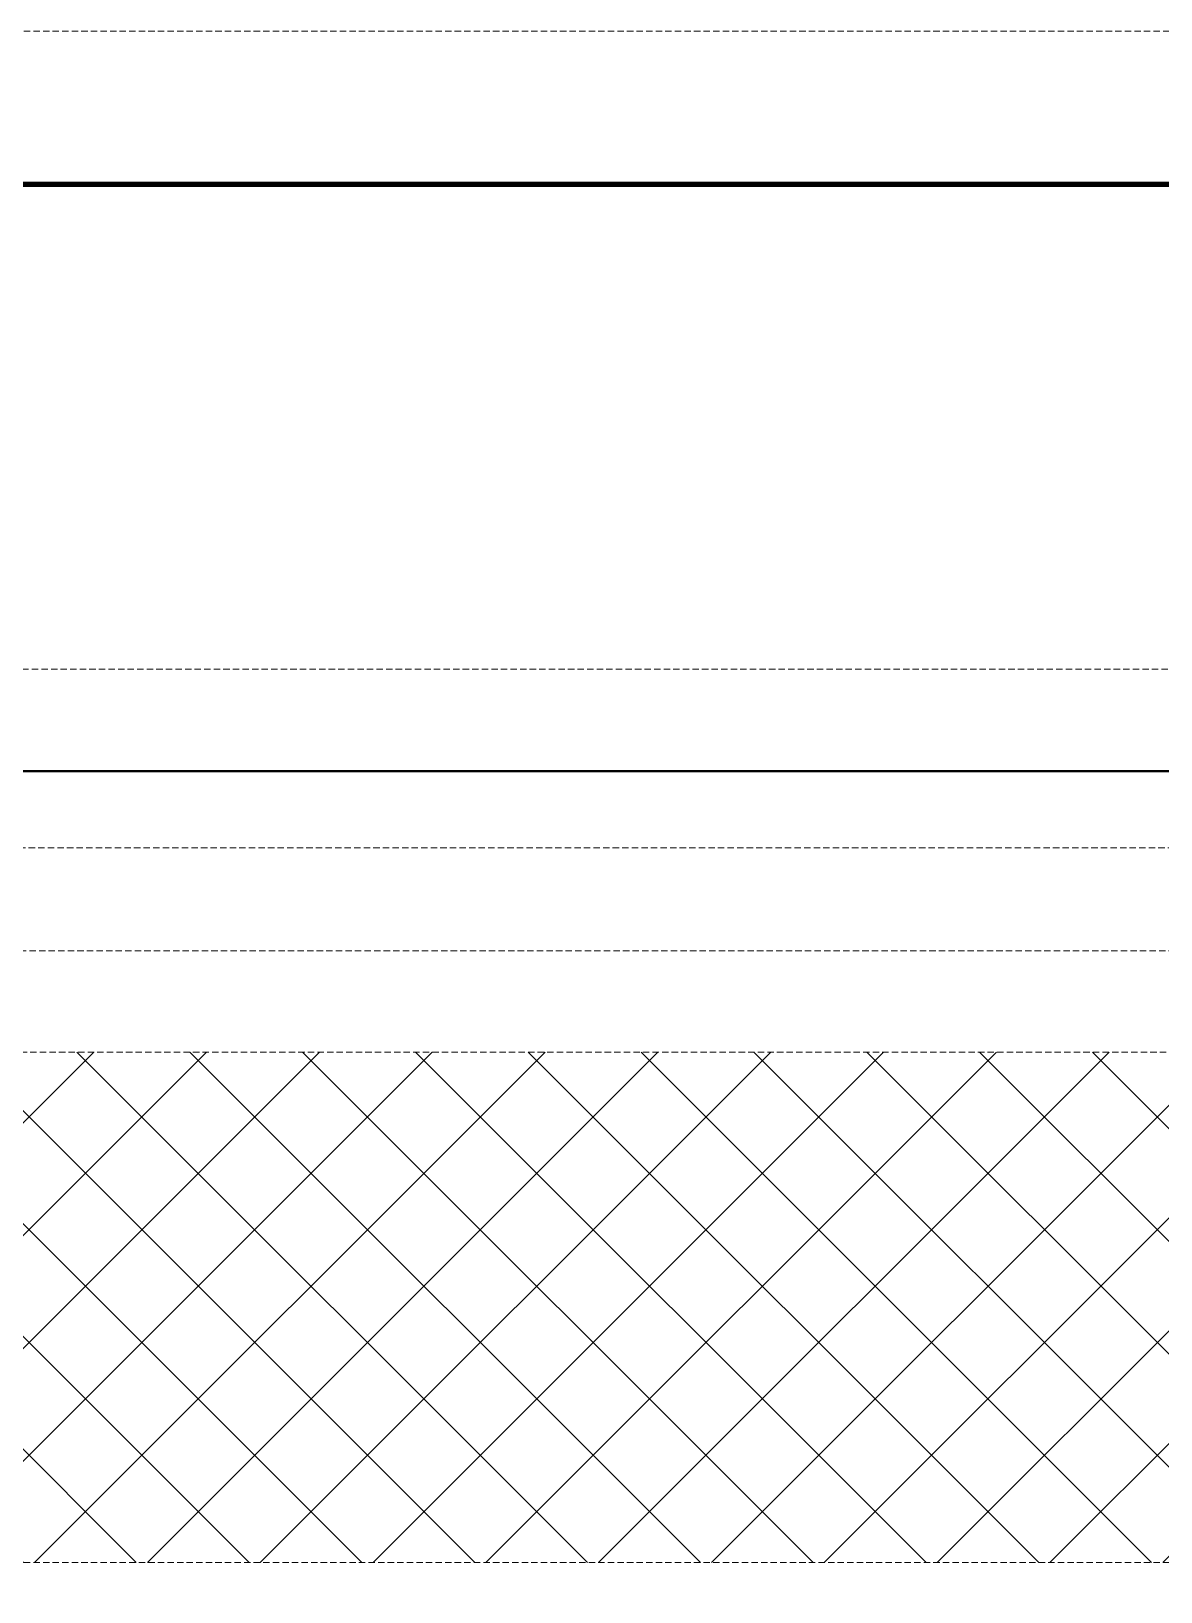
# Model space of a CAD drawing. Extents: x -1457 to 23780, y -2071 to 4205.
# Drawn here: x 1792.2 to 1836.4, y 3863.9 to 3925 of the extents above; entities that cross this region are included whole.
import ezdxf

# ---------------------------------------------------------------- set-up
doc = ezdxf.new("R2010")
doc.units = 0
doc.header["$MEASUREMENT"] = 0
doc.linetypes.add('HIDDEN', pattern=[0.375, 0.25, -0.125])
doc.layers.add('M-TEFRIS2-015', color=129, linetype='Continuous', lineweight=9)

msp = doc.modelspace()

# ---------------------------------------------------------------- hatches: boundary and pattern name
at = {"layer": 'M-TEFRIS2-015', "linetype": 'HIDDEN', "lineweight": 0}
h = msp.add_hatch(dxfattribs=at)
h.set_pattern_fill('ANSI37', color=256, scale=25, style=0)
h.paths.add_polyline_path([(1380, 3865), (1380, 3885), (1262.5, 3885), (1262.5, 3865)])
h.paths.add_polyline_path([(1630, 3865), (1630, 3885), (1505, 3885), (1505, 3865)])
h.paths.add_polyline_path([(1755, 3885), (1755, 3865), (1882.5, 3865), (1882.5, 3885)])

# ---------------------------------------------------------------- linework, layer by layer
for points in [[(1122.5, 3925), (2262.5, 3925)], [(1154.5, 3765), (1122.5, 3765), (1122.5, 3925), (2262.5, 3925), (2262.5, 3765), (2262.5, 3765)], [(1747.938, 3900.006), (2011.698, 3900.008)], [(1748.188, 3893), (2004.968, 3893)], [(2004.968, 3888.961), (1748.188, 3888.972)]]:
    msp.add_lwpolyline(points, dxfattribs=at)
for points, const_width in [([(1128.5, 3765), (1128.5, 3919), (2256.6, 3919), (2256.6, 3765)], 0.2), ([(1748.188, 3896.006), (2011.698, 3896.008)], 0.1)]:
    msp.add_lwpolyline(points, dxfattribs=dict(at, const_width=const_width))
msp.add_lwpolyline([(1755, 3865), (1755, 3885), (1882.5, 3885), (1882.5, 3865)], close=True, dxfattribs=at)

doc.saveas('drawing.dxf')
